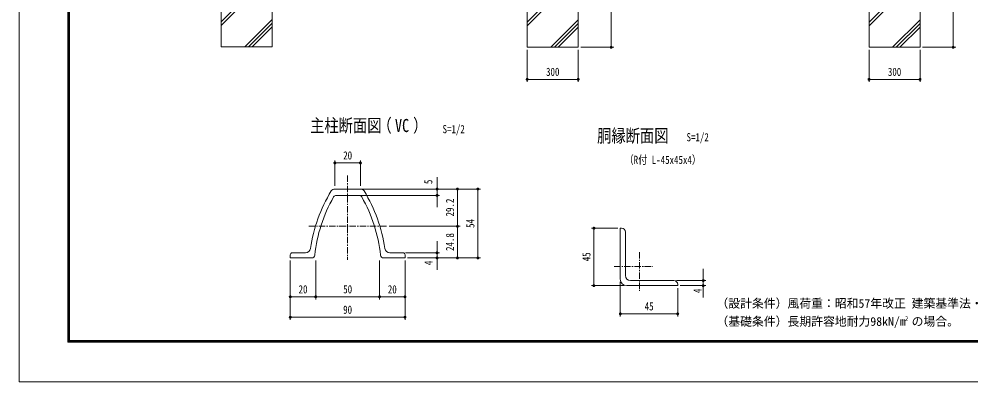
# Model space of a CAD drawing. Units: millimetres, scale not verified, with parts at other scales. Extents: x -4455 to 4455, y -3150 to 3150.
# Drawn here: x -4455 to 1144, y -3150 to -1018 of the extents above; entities that cross this region are included whole.
import ezdxf
from ezdxf.enums import TextEntityAlignment as Align

# ---------------------------------------------------------------- set-up
doc = ezdxf.new("R2010")
doc.units = ezdxf.units.MM
doc.header["$LTSCALE"] = 30
doc.linetypes.add('USER1', pattern=[2, 1.25, -0.25, 0.25, -0.25])
doc.linetypes.add('USER2', pattern=[1.125, 0.75, -0.125, 0.125, -0.125])
for name, color, linetype, lineweight in [('0-2_D-STR-DIM', 4, 'Continuous', 13), ('0-3_D-BMK', 2, 'USER2', 13), ('0-A_SUNPOU', 1, 'Continuous', 18), ('0-C_5寸法', 3, 'Continuous', 18), ('0-E_4基礎', 4, 'Continuous', 18), ('0-F_9断面', 1, 'Continuous', 18), ('1-0_D-TTL', 7, 'Continuous', 9)]:
    doc.layers.add(name, color=color, linetype=linetype, lineweight=lineweight)
doc.layers.add('0-8_D-TTL-TXT', color=7, linetype='Continuous')
doc.styles.add('ＭＳ ゴシック', font='')
doc.styles.get('ＭＳ ゴシック').set_extended_font_data('MS Gothic')

# ---------------------------------------------------------------- blocks, each defined once
blk = doc.blocks.new('M1')
at = {"layer": '0-A_SUNPOU'}
blk.add_line((-7.5, 0), (-57.86, 0), dxfattribs=at)
for points in [[(0, 0), (-7.5, 0), (-7.44, 0.94)], [(0, 0), (-7.44, -0.94), (-7.5, 0)], [(0, 0), (-7.44, 0.94), (-7.26, 1.87)], [(0, 0), (-7.26, -1.87), (-7.44, -0.94)], [(0, 0), (-7.26, 1.87), (-6.97, 2.76)], [(0, 0), (-6.97, -2.76), (-7.26, -1.87)], [(0, 0), (-6.97, 2.76), (-6.57, 3.61)], [(0, 0), (-6.57, -3.61), (-6.97, -2.76)], [(0, 0), (-6.57, 3.61), (-6.07, 4.41)], [(0, 0), (-6.07, -4.41), (-6.57, -3.61)], [(0, 0), (-6.07, 4.41), (-5.47, 5.13)], [(0, 0), (-5.47, -5.13), (-6.07, -4.41)], [(0, 0), (-5.47, 5.13), (-4.78, 5.78)], [(0, 0), (-4.78, -5.78), (-5.47, -5.13)], [(0, 0), (-4.78, 5.78), (-4.02, 6.33)], [(0, 0), (-4.02, -6.33), (-4.78, -5.78)], [(0, 0), (-4.02, 6.33), (-3.19, 6.79)], [(0, 0), (-3.19, -6.79), (-4.02, -6.33)], [(0, 0), (-3.19, 6.79), (-2.32, 7.13)], [(0, 0), (-2.32, -7.13), (-3.19, -6.79)], [(0, 0), (-2.32, 7.13), (-1.41, 7.37)], [(0, 0), (-1.41, -7.37), (-2.32, -7.13)], [(0, 0), (-1.41, 7.37), (-0.47, 7.49)], [(0, 0), (-0.47, -7.49), (-1.41, -7.37)], [(0, 0), (-0.47, 7.49), (0.47, 7.49)], [(0, 0), (0.47, -7.49), (-0.47, -7.49)], [(0, 0), (0.47, 7.49), (1.41, 7.37)], [(0, 0), (1.41, 7.37), (2.32, 7.13)], [(0, 0), (2.32, 7.13), (3.19, 6.79)], [(0, 0), (3.19, 6.79), (4.02, 6.33)], [(0, 0), (4.02, 6.33), (4.78, 5.78)], [(0, 0), (4.78, 5.78), (5.47, 5.13)], [(0, 0), (5.47, 5.13), (6.07, 4.41)], [(0, 0), (6.07, 4.41), (6.57, 3.61)], [(0, 0), (6.57, 3.61), (6.97, 2.76)], [(0, 0), (6.97, 2.76), (7.26, 1.87)], [(0, 0), (7.26, 1.87), (7.44, 0.94)], [(0, 0), (7.44, 0.94), (7.5, 0)], [(0, 0), (1.41, -7.37), (0.47, -7.49)], [(0, 0), (2.32, -7.13), (1.41, -7.37)], [(0, 0), (3.19, -6.79), (2.32, -7.13)], [(0, 0), (4.02, -6.33), (3.19, -6.79)], [(0, 0), (4.78, -5.78), (4.02, -6.33)], [(0, 0), (5.47, -5.13), (4.78, -5.78)], [(0, 0), (6.07, -4.41), (5.47, -5.13)], [(0, 0), (6.57, -3.61), (6.07, -4.41)], [(0, 0), (6.97, -2.76), (6.57, -3.61)], [(0, 0), (7.26, -1.87), (6.97, -2.76)], [(0, 0), (7.44, -0.94), (7.26, -1.87)], [(0, 0), (7.5, 0), (7.44, -0.94)]]:
    blk.add_solid(points, dxfattribs=at)

msp = doc.modelspace()

# ---------------------------------------------------------------- linework, layer by layer
at = {"layer": '0-2_D-STR-DIM', "color": 1, "lineweight": 18}
for p, q in [((-971.62, -618.98), (-971.62, -1149.98)), ((1040.18, -618.98), (1040.18, -1149.98)), ((-1465.87, -1199.48), (-1465.87, -1387.6)), ((-1165.87, -1199.48), (-1165.87, -1387.6)), ((-1150.87, -1184.48), (-956.62, -1184.48)), ((544.69, -1199.48), (544.69, -1387.6)), ((844.69, -1199.48), (844.69, -1387.6)), ((859.69, -1184.48), (1055.18, -1184.48)), ((-1431.37, -1372.6), (-1200.37, -1372.6)), ((579.19, -1372.6), (810.19, -1372.6))]:
    msp.add_line(p, q, dxfattribs=at)
at = {"layer": '0-3_D-BMK', "linetype": 'USER1'}
for p, q in [((-2522.03, -1937.98), (-2522.03, -2432.66)), ((-2293.56, -2235.77), (-2751.44, -2235.77)), ((-805.62, -2386.98), (-805.62, -2614.76)), ((-955.09, -2472.1), (-729.54, -2472.1))]:
    msp.add_line(p, q, dxfattribs=at)
at = {"layer": '0-C_5寸法', "color": 1}
for p, q in [((-2597.03, -1997.6), (-2597.03, -1848.61)), ((-2562.53, -1863.61), (-2481.53, -1863.61)), ((-2447.03, -1997.6), (-2447.03, -1848.61))]:
    msp.add_line(p, q, dxfattribs=at)
at = {"layer": '0-E_4基礎', "color": 7, "lineweight": 9}
for p, q in [((-3265.87, -1182.03), (-3265.87, -582.03)), ((-2965.87, -1182.03), (-2965.87, -582.03)), ((-1465.87, -1184.48), (-1465.87, -584.48)), ((-1165.87, -1184.48), (-1165.87, -584.48)), ((544.69, -1184.48), (544.69, -584.48)), ((844.69, -1184.48), (844.69, -584.48)), ((-3265.87, -1182.03), (-2965.87, -1182.03)), ((-1465.87, -1184.48), (-1165.87, -1184.48)), ((544.69, -1184.48), (844.69, -1184.48))]:
    msp.add_line(p, q, dxfattribs=at)
at = {"layer": '0-E_4基礎'}
for p, q in [((-3265.87, -1055.69), (-3099.66, -889.48)), ((-3265.87, -1034.48), (-3120.87, -889.48)), ((-1465.87, -1058.13), (-1292.21, -884.48)), ((-1465.87, -1036.92), (-1318.43, -889.48)), ((544.69, -1058.14), (713.35, -889.48)), ((544.69, -1036.92), (692.13, -889.48)), ((-3126.82, -1182.03), (-2965.87, -1021.08)), ((-3105.6, -1182.03), (-2965.87, -1042.3)), ((-3084.39, -1182.03), (-2965.87, -1063.51)), ((-1326.82, -1184.48), (-1165.87, -1023.53)), ((-1305.6, -1184.48), (-1165.87, -1044.74)), ((683.74, -1184.48), (844.69, -1023.53)), ((704.95, -1184.48), (844.69, -1044.74)), ((-1284.39, -1184.48), (-1165.87, -1065.96)), ((726.17, -1184.48), (844.69, -1065.96))]:
    msp.add_line(p, q, dxfattribs=at)
at = {"layer": '0-F_9断面'}
for p, q in [((-1996.13, -1982.27), (-1996.13, -1947.77)), ((-2451.32, -2054.27), (-1981.13, -2054.27)), ((-2443.28, -2016.77), (-1981.13, -2016.77)), ((-2432.03, -2016.77), (-1741.13, -2016.77)), ((-2432.03, -2016.77), (-1861.13, -2016.77)), ((-1996.13, -2054.27), (-1996.13, -2016.77)), ((-1876.13, -2201.27), (-1876.13, -2051.27)), ((-1756.13, -2387.27), (-1756.13, -2051.27)), ((-1996.13, -2088.77), (-1996.13, -2123.27)), ((-2278.56, -2235.77), (-1861.13, -2235.77)), ((-2278.56, -2235.77), (-1861.13, -2235.77)), ((-1876.13, -2387.27), (-1876.13, -2270.27)), ((-933.12, -2247.1), (-1088.55, -2247.1)), ((-1073.55, -2550.1), (-1073.55, -2281.6)), ((-1996.13, -2357.27), (-1996.13, -2322.77)), ((-2180.78, -2391.77), (-1981.13, -2391.77)), ((-1996.13, -2421.77), (-1996.13, -2391.77)), ((-2859.53, -2436.77), (-2859.53, -2665.09)), ((-2859.53, -2436.77), (-2859.53, -2785.09)), ((-2709.53, -2436.77), (-2709.53, -2665.09)), ((-2709.53, -2436.77), (-2709.53, -2665.09)), ((-2334.53, -2436.77), (-2334.53, -2665.09)), ((-2334.53, -2436.77), (-2334.53, -2665.09)), ((-2184.53, -2436.77), (-2184.53, -2665.09)), ((-2184.53, -2436.77), (-2184.53, -2785.09)), ((-2169.53, -2421.77), (-1981.13, -2421.77)), ((-2169.53, -2421.77), (-1861.13, -2421.77)), ((-2169.53, -2421.77), (-1741.13, -2421.77)), ((-1996.13, -2456.27), (-1996.13, -2490.77)), ((-430.37, -2520.1), (-430.37, -2485.6)), ((-918.12, -2562.1), (-918.12, -2765.11)), ((-588.12, -2554.6), (-415.37, -2554.6)), ((-430.37, -2584.6), (-430.37, -2554.6)), ((-895.62, -2584.6), (-1088.55, -2584.6)), ((-580.62, -2599.6), (-580.62, -2765.11)), ((-565.62, -2584.6), (-415.37, -2584.6)), ((-430.37, -2619.1), (-430.37, -2653.6)), ((-2825.03, -2650.09), (-2744.03, -2650.09)), ((-2675.03, -2650.09), (-2369.03, -2650.09)), ((-2300.03, -2650.09), (-2219.03, -2650.09)), ((-2825.03, -2770.09), (-2219.03, -2770.09)), ((-883.62, -2750.11), (-615.12, -2750.11))]:
    msp.add_line(p, q, dxfattribs=at)
at = {"layer": '0-F_9断面', "color": 7, "lineweight": 9}
for p, q in [((-2522.03, -2016.77), (-2597.03, -2016.77)), ((-2522.03, -2054.27), (-2588.59, -2054.27)), ((-2522.03, -2016.77), (-2447.03, -2016.77)), ((-2522.03, -2054.27), (-2455.47, -2054.27)), ((-918.12, -2247.1), (-918.12, -2547.1)), ((-918.12, -2247.1), (-910.62, -2247.1)), ((-888.12, -2269.6), (-888.12, -2524.6)), ((-2859.53, -2421.77), (-2859.53, -2403.02)), ((-2770.39, -2391.77), (-2848.28, -2391.77)), ((-2273.67, -2391.77), (-2195.78, -2391.77)), ((-2184.53, -2421.77), (-2184.53, -2403.02)), ((-2734.03, -2421.77), (-2859.53, -2421.77)), ((-2310.03, -2421.77), (-2184.53, -2421.77)), ((-858.12, -2554.6), (-603.12, -2554.6))]:
    msp.add_line(p, q, dxfattribs=at)
msp.add_lwpolyline([(-880.62, -2584.6), (-580.62, -2584.6), (-580.62, -2577.1)], dxfattribs=at)
for centre, radius, start, end in [((-1850.22, -2496.62), 900, 148.65793, 171.65211), ((-1850.22, -2496.62), 870, 150.15745, 173.95476), ((-2597.03, -2043.02), 26.25, 90, 146.38009), ((-2588.59, -2073.02), 18.75, 90, 150.15745), ((-2455.47, -2073.02), 18.75, 29.84255, 90), ((-2447.03, -2043.02), 26.25, 33.61991, 90), ((-3193.84, -2496.62), 870, 6.04524, 29.84255), ((-3193.84, -2496.62), 900, 8.34789, 31.34207), ((-910.62, -2269.6), 22.5, 0, 90), ((-2848.28, -2403.02), 11.25, 90, 180), ((-2770.39, -2361.77), 30, 270, 351.98548), ((-2734.03, -2403.02), 18.75, 270, 353.95476), ((-2310.03, -2403.02), 18.75, 186.04524, 270), ((-2273.67, -2361.77), 30, 188.01452, 270), ((-2195.78, -2403.02), 11.25, 0, 90), ((-880.62, -2547.1), 37.5, 180, 270), ((-858.12, -2524.6), 30, 180, 270), ((-603.12, -2577.1), 22.5, 0, 90)]:
    msp.add_arc(centre, radius, start, end, dxfattribs=at)
at = {"layer": '1-0_D-TTL', "color": 2, "lineweight": 18}
msp.add_lwpolyline([(-4454.85, 3150.21), (4454.85, 3150.21), (4454.85, -3150.21), (-4454.85, -3150.21)], close=True, dxfattribs=at)
at = {"layer": '1-0_D-TTL'}
for points in [[(-4168.47, 2916.87), (4168.47, 2916.87), (4168.47, -2916.87), (-4168.47, -2916.87)], [(-4165.81, 2914.21), (4165.81, 2914.21), (4165.81, -2914.21), (-4165.81, -2914.21)], [(-4163.16, 2911.56), (4163.16, 2911.56), (4163.16, -2911.56), (-4163.16, -2911.56)], [(-4160.51, 2908.91), (4160.51, 2908.91), (4160.51, -2908.91), (-4160.51, -2908.91)], [(-4157.86, 2906.26), (4157.86, 2906.26), (4157.86, -2906.26), (-4157.86, -2906.26)]]:
    msp.add_lwpolyline(points, close=True, dxfattribs=at)

# ---------------------------------------------------------------- block references
at = {"layer": '0-2_D-STR-DIM', "xscale": 1.15, "yscale": 1.15}
for p, rotation in [((-971.62, -1184.48), 270), ((1040.18, -1184.48), 270), ((-1465.87, -1372.6), 180), ((544.69, -1372.6), 180)]:
    msp.add_blockref('M1', p, dxfattribs=dict(at, rotation=rotation))
for p in [(-1165.87, -1372.6), (844.69, -1372.6)]:
    msp.add_blockref('M1', p, dxfattribs=at)
at = {"layer": '0-C_5寸法', "xscale": 1.15, "yscale": 1.15, "rotation": 180}
msp.add_blockref('M1', (-2597.03, -1863.61), dxfattribs=at)
at = {"layer": '0-C_5寸法', "xscale": 1.15, "yscale": 1.15}
msp.add_blockref('M1', (-2447.03, -1863.61), dxfattribs=at)
at = {"layer": '0-F_9断面', "xscale": 1.15, "yscale": 1.15}
for p, rotation in [((-1996.13, -2016.77), 270), ((-1876.13, -2016.77), 90), ((-1756.13, -2016.77), 90), ((-1996.13, -2054.27), 90), ((-1876.13, -2235.77), 270), ((-1876.13, -2235.77), 90), ((-1073.55, -2247.1), 90), ((-1996.13, -2391.77), 270), ((-1876.13, -2421.77), 270), ((-1756.13, -2421.77), 270), ((-1996.13, -2421.77), 90), ((-1073.55, -2584.6), 270), ((-430.37, -2554.6), 270), ((-430.37, -2584.6), 90), ((-2859.53, -2650.09), 180), ((-2709.53, -2650.09), 180), ((-2334.53, -2650.09), 180), ((-918.12, -2750.11), 180), ((-2859.53, -2770.09), 180)]:
    msp.add_blockref('M1', p, dxfattribs=dict(at, rotation=rotation))
for p in [(-2709.53, -2650.09), (-2334.53, -2650.09), (-2184.53, -2650.09), (-580.62, -2750.11), (-2184.53, -2770.09)]:
    msp.add_blockref('M1', p, dxfattribs=at)

# ---------------------------------------------------------------- texts
at = {"layer": '0-2_D-STR-DIM', "color": 3, "style": 'ＭＳ ゴシック', "width": 0.8}
for p in [(-1354.97, -1366.85), (655.59, -1366.85)]:
    msp.add_text('300', height=48.17, dxfattribs=at).set_placement(p, align=Align.BOTTOM_LEFT)
at = {"layer": '0-8_D-TTL-TXT', "style": 'ＭＳ ゴシック', "width": 0.8}
for s, p in [('主柱断面図', (-2742.86, -1705.23)), ('（   ）', (-2346.71, -1705.23)), ('VC', (-2243.83, -1705.23)), ('胴縁断面図', (-1054.71, -1765.53))]:
    msp.add_text(s, height=76.98, dxfattribs=at).set_placement(p, align=Align.BOTTOM_LEFT)
at = {"layer": '0-8_D-TTL-TXT', "color": 3, "style": 'ＭＳ ゴシック', "width": 0.8}
for s, p in [('S=1/2', (-1963.7, -1703.36)), ('S=1/2', (-528.7, -1751.06)), ('（R付 L-45x45x4）', (-893.66, -1883.93))]:
    msp.add_text(s, height=48.17, dxfattribs=at).set_placement(p, align=Align.BOTTOM_LEFT)
at = {"layer": '0-8_D-TTL-TXT', "style": 'ＭＳ ゴシック'}
for s, height, p in [('（設計条件）風荷重：昭和57年改正 建築基準法・同施行令に基づく風圧力に準拠。', 51.03, (-352.62, -2729.76)), ('（基礎条件）長期許容地耐力98kN/m の場合。', 51.03, (-352.62, -2835.83)), ('2', 25.51, (756.29, -2797.85))]:
    msp.add_text(s, height=height, dxfattribs=at).set_placement(p, align=Align.BOTTOM_LEFT)
at = {"layer": '0-C_5寸法', "style": 'ＭＳ ゴシック', "width": 0.8}
msp.add_text('20', height=48.17, dxfattribs=at).set_placement((-2548.23, -1857.87), align=Align.BOTTOM_LEFT)
at = {"layer": '0-F_9断面', "color": 3, "style": 'ＭＳ ゴシック', "width": 0.8}
for s, p in [('5', (-2009.38, -1987.73)), ('29.2', (-1881.88, -2178.05)), ('54', (-1761.88, -2245.47)), ('24.8', (-1881.88, -2380.67)), ('45', (-1079.3, -2441.13)), ('4', (-2007.95, -2464.13)), ('4', (-425.29, -2628.19))]:
    msp.add_text(s, height=48.17, rotation=90, dxfattribs=at).set_placement(p, align=Align.BOTTOM_LEFT)
for s, p in [('20', (-2810.73, -2644.34)), ('50', (-2548.13, -2644.34)), ('20', (-2285.73, -2644.34)), ('45', (-774.65, -2744.36)), ('90', (-2548.33, -2764.34))]:
    msp.add_text(s, height=48.17, dxfattribs=at).set_placement(p, align=Align.BOTTOM_LEFT)

doc.saveas('drawing.dxf')
